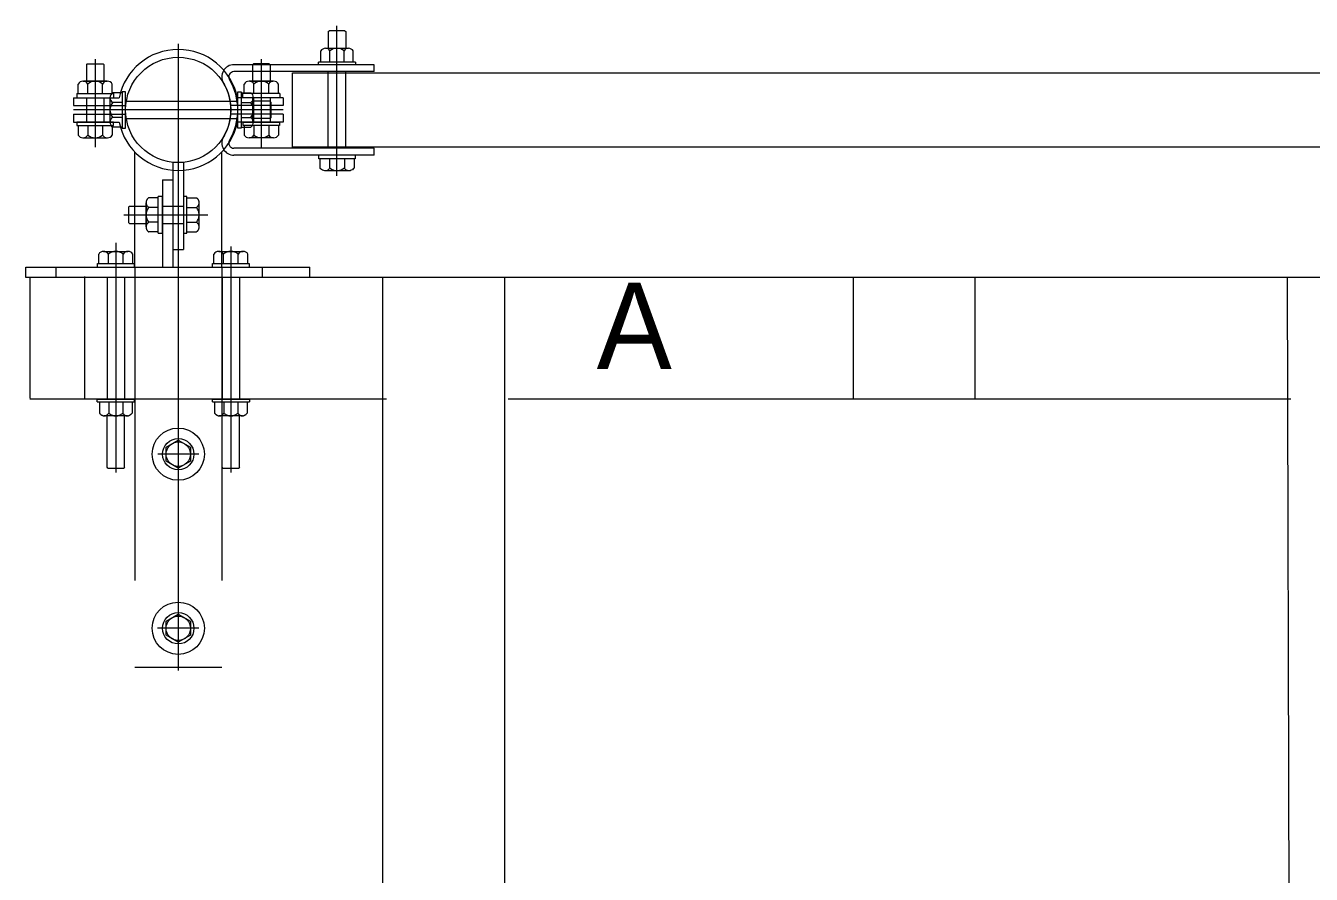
# Model space of a CAD drawing. Units: millimetres at full size, sheet at 1:30; details may follow other scales. Extents: x 300 to 12300, y 300 to 8610.
# Drawn here: x 1430 to 2169, y 4480 to 4967 of the extents above; entities that cross this region are included whole.
import ezdxf
from ezdxf.enums import TextEntityAlignment as Align

# ---------------------------------------------------------------- set-up
doc = ezdxf.new("R2010")
doc.units = ezdxf.units.MM
doc.header["$LTSCALE"] = 30
doc.linetypes.add('CHAIN', pattern=[18.5, 12, -1.5, 3.5, -1.5])
doc.linetypes.add('DASHED_SPACED', pattern=[12, 6, -6])
for name, color, linetype, lineweight in [('手摺', 7, 'Continuous', 20), ('手摺支持金具', 7, 'Continuous', 18), ('支持金物', 7, 'DASHED_SPACED', 13), ('支柱', 7, 'Continuous', 18), ('根太材A', 7, 'Continuous', 18), ('補強金物', 7, 'Continuous', 18)]:
    doc.layers.add(name, color=color, linetype=linetype, lineweight=lineweight)
doc.layers.add('文字', color=7, linetype='Continuous')
doc.styles.add('ＭＳ Ｐゴシック', font='')
doc.styles.get('ＭＳ Ｐゴシック').set_extended_font_data('MS PGothic')

msp = doc.modelspace()

# ---------------------------------------------------------------- linework, layer by layer
at = {"layer": '手摺', "lineweight": 13}
msp.add_lwpolyline([(3287.25, 4897.35), (1583.38, 4897.35), (1583.38, 4940.05), (3287.25, 4940.05)], close=True, dxfattribs=at)
at = {"layer": '手摺支持金具'}
msp.add_line((1463.79, 4823.06), (1463.79, 4753.06), dxfattribs=at)
at = {"layer": '支持金物'}
for p, q in [((1508.63, 4878.47), (1514.63, 4878.47)), ((1508.63, 4878.47), (1508.63, 4828.47)), ((1514.63, 4828.47), (1514.63, 4878.47)), ((1489.58, 4863.45), (1489.13, 4863.01)), ((1489.13, 4853.89), (1489.13, 4863.01)), ((1489.58, 4863.45), (1499.13, 4863.45)), ((1499.13, 4851.48), (1499.13, 4865.42)), ((1499.13, 4865.11), (1499.13, 4851.79)), ((1506.13, 4868.26), (1500.73, 4868.26)), ((1506.13, 4847.83), (1506.13, 4869.07)), ((1508.63, 4869.07), (1506.13, 4869.07)), ((1508.63, 4847.83), (1508.63, 4869.07)), ((1508.63, 4863.45), (1520.63, 4863.45)), ((1522.63, 4868.95), (1520.63, 4868.95)), ((1520.63, 4868.95), (1520.63, 4847.95)), ((1522.63, 4847.95), (1522.63, 4868.95)), ((1522.63, 4868.26), (1528.03, 4868.26)), ((1529.63, 4851.48), (1529.63, 4865.42)), ((1506.13, 4862.7), (1500.73, 4862.7)), ((1522.63, 4862.7), (1528.03, 4862.7)), ((1489.13, 4853.89), (1489.58, 4853.45)), ((1489.58, 4853.45), (1499.13, 4853.45)), ((1506.13, 4854.2), (1500.73, 4854.2)), ((1506.13, 4848.64), (1500.73, 4848.64)), ((1508.63, 4853.45), (1520.63, 4853.45)), ((1520.63, 4847.95), (1522.63, 4847.95)), ((1522.63, 4854.2), (1528.03, 4854.2)), ((1522.63, 4848.64), (1528.03, 4848.64)), ((1506.13, 4847.83), (1508.63, 4847.83)), ((1429.94, 4828.47), (1593.33, 4828.47)), ((1429.94, 4822.47), (1429.94, 4828.47)), ((1447.31, 4828.47), (1447.31, 4822.47)), ((1565.89, 4828.47), (1565.89, 4822.47)), ((1593.33, 4822.47), (1593.33, 4828.47)), ((1593.33, 4822.47), (1429.94, 4822.47)), ((1476.7, 4822.47), (1476.7, 4752.45)), ((1486.7, 4822.47), (1486.7, 4752.45)), ((1542.88, 4822.47), (1542.88, 4752.45)), ((1552.88, 4822.47), (1552.88, 4752.45)), ((1471.08, 4750.95), (1471.08, 4752.45)), ((1492.33, 4752.45), (1471.08, 4752.45)), ((1492.33, 4752.45), (1492.33, 4750.95)), ((1537.26, 4750.95), (1537.26, 4752.45)), ((1558.51, 4752.45), (1537.26, 4752.45)), ((1558.51, 4752.45), (1558.51, 4750.95)), ((1471.08, 4750.95), (1492.33, 4750.95)), ((1472.33, 4750.95), (1472.33, 4744.57)), ((1477.64, 4750.95), (1477.64, 4744.57)), ((1485.76, 4750.95), (1485.76, 4744.57)), ((1491.08, 4750.95), (1491.08, 4744.57)), ((1537.26, 4750.95), (1558.51, 4750.95)), ((1538.51, 4750.95), (1538.51, 4744.57)), ((1543.82, 4750.95), (1543.82, 4744.57)), ((1551.95, 4750.95), (1551.95, 4744.57)), ((1557.26, 4750.95), (1557.26, 4744.57)), ((1488.36, 4742.95), (1475.04, 4742.95)), ((1476.7, 4713.41), (1476.7, 4742.95)), ((1486.7, 4713.41), (1486.7, 4742.95)), ((1554.55, 4742.95), (1541.22, 4742.95)), ((1542.88, 4713.41), (1542.88, 4742.95)), ((1552.88, 4713.41), (1552.88, 4742.95)), ((1477.14, 4712.97), (1476.7, 4713.41)), ((1477.14, 4712.97), (1486.26, 4712.97)), ((1486.7, 4713.41), (1486.26, 4712.97)), ((1543.33, 4712.97), (1542.88, 4713.41)), ((1543.33, 4712.97), (1552.44, 4712.97)), ((1552.88, 4713.41), (1552.44, 4712.97))]:
    msp.add_line(p, q, dxfattribs=at)
at = {"layer": '支持金物', "linetype": 'CHAIN'}
for p, q in [((1486.36, 4858.45), (1534.57, 4858.45)), ((1481.7, 4842.32), (1481.7, 4710.47)), ((1547.88, 4840.32), (1547.88, 4710.47))]:
    msp.add_line(p, q, dxfattribs=at)
at = {"layer": '支持金物', "linetype": 'Continuous'}
for p, q in [((1471.89, 4830.47), (1471.89, 4835.87)), ((1474.73, 4837.47), (1488.67, 4837.47)), ((1477.45, 4830.47), (1477.45, 4835.87)), ((1485.95, 4830.47), (1485.95, 4835.87)), ((1491.51, 4830.47), (1491.51, 4835.87)), ((1538.08, 4830.47), (1538.08, 4835.87)), ((1540.91, 4837.47), (1554.85, 4837.47)), ((1543.63, 4830.47), (1543.63, 4835.87)), ((1552.13, 4830.47), (1552.13, 4835.87)), ((1557.69, 4830.47), (1557.69, 4835.87)), ((1471.2, 4828.47), (1471.2, 4830.47)), ((1471.2, 4830.47), (1492.2, 4830.47)), ((1492.2, 4830.47), (1492.2, 4828.47)), ((1537.38, 4828.47), (1537.38, 4830.47)), ((1537.38, 4830.47), (1558.38, 4830.47)), ((1558.38, 4830.47), (1558.38, 4828.47))]:
    msp.add_line(p, q, dxfattribs=at)
at = {"layer": '支持金物'}
for centre, radius, start, end in [((1502.35, 4865.48), 3.21, 120.13588, 239.86117), ((1526.42, 4865.48), 3.21, 300.13883, 59.86412), ((1505.58, 4858.45), 6.45, 138.75035, 221.24965), ((1523.19, 4858.45), 6.45, 318.75035, 41.24965), ((1502.35, 4851.42), 3.21, 120.14067, 239.85933), ((1526.42, 4851.42), 3.21, 300.14067, 59.85933), ((1475.49, 4746.78), 3.87, 214.9343, 263.23904), ((1475.07, 4745.78), 2.84, 269.30562, 334.70445), ((1481.7, 4748.84), 5.89, 226.3972, 270), ((1481.7, 4748.84), 5.89, 270, 313.6028), ((1488.33, 4745.78), 2.84, 205.29555, 270.69438), ((1487.91, 4746.78), 3.87, 276.77031, 325.0657), ((1541.68, 4746.78), 3.87, 214.9343, 263.23904), ((1541.26, 4745.78), 2.84, 269.30562, 334.70445), ((1547.88, 4748.84), 5.89, 226.3972, 270), ((1547.88, 4748.84), 5.89, 270, 313.6028), ((1554.51, 4745.78), 2.84, 205.29555, 270.69438), ((1554.09, 4746.78), 3.87, 276.77031, 325.0657)]:
    msp.add_arc(centre, radius, start, end, dxfattribs=at)
at = {"layer": '支持金物', "linetype": 'Continuous'}
for centre, radius, start, end in [((1474.67, 4834.26), 3.21, 30.14067, 149.85933), ((1481.7, 4831.02), 6.45, 48.75035, 131.24965), ((1488.73, 4834.26), 3.21, 30.14067, 149.85933), ((1540.85, 4834.26), 3.21, 30.14067, 149.85933), ((1547.88, 4831.02), 6.45, 48.75035, 131.24965), ((1554.91, 4834.26), 3.21, 30.14067, 149.85933)]:
    msp.add_arc(centre, radius, start, end, dxfattribs=at)
at = {"layer": '支柱', "linetype": 'CHAIN'}
msp.add_line((1608.88, 4880.85), (1608.88, 4967.08), dxfattribs=at)
at = {"layer": '支柱'}
for p, q in [((1603.88, 4963.76), (1604.33, 4964.2)), ((1603.88, 4963.76), (1603.88, 4954.2)), ((1613.44, 4964.2), (1604.33, 4964.2)), ((1613.44, 4964.2), (1613.88, 4963.76)), ((1613.88, 4963.76), (1613.88, 4954.2)), ((1599.51, 4946.2), (1599.51, 4952.57)), ((1602.22, 4954.2), (1615.55, 4954.2)), ((1604.82, 4946.2), (1604.82, 4952.57)), ((1612.95, 4946.2), (1612.95, 4952.57)), ((1618.26, 4946.2), (1618.26, 4952.57)), ((1630.18, 4944.7), (1549.67, 4944.7)), ((1619.51, 4946.2), (1598.26, 4946.2)), ((1598.26, 4944.7), (1598.26, 4946.2)), ((1619.51, 4946.2), (1619.51, 4944.7)), ((1630.18, 4940.7), (1630.18, 4944.7)), ((1630.18, 4940.7), (1549.67, 4940.7)), ((1478.38, 4925.67), (1478.38, 4911.73)), ((1478.38, 4925.67), (1478.38, 4911.73)), ((1485.38, 4928.51), (1479.98, 4928.51)), ((1485.38, 4922.95), (1479.98, 4922.95)), ((1487.38, 4929.2), (1485.38, 4929.2)), ((1485.38, 4929.2), (1485.38, 4908.2)), ((1487.38, 4908.2), (1487.38, 4929.2)), ((1551.88, 4929.2), (1553.88, 4929.2)), ((1551.88, 4908.2), (1551.88, 4929.2)), ((1553.88, 4929.2), (1553.88, 4908.2)), ((1553.88, 4928.51), (1559.28, 4928.51)), ((1553.88, 4922.95), (1559.28, 4922.95)), ((1560.88, 4925.67), (1560.88, 4911.73)), ((1560.88, 4925.67), (1560.88, 4911.73)), ((1570.44, 4923.7), (1560.88, 4923.7)), ((1570.88, 4923.26), (1570.44, 4923.7)), ((1570.88, 4923.26), (1570.88, 4914.14)), ((1485.38, 4914.45), (1479.98, 4914.45)), ((1485.38, 4908.89), (1479.98, 4908.89)), ((1485.38, 4908.2), (1487.38, 4908.2)), ((1553.88, 4908.2), (1551.88, 4908.2)), ((1553.88, 4914.45), (1559.28, 4914.45)), ((1553.88, 4908.89), (1559.28, 4908.89)), ((1570.44, 4913.7), (1560.88, 4913.7)), ((1570.44, 4913.7), (1570.88, 4914.14)), ((1630.18, 4896.7), (1549.67, 4896.7)), ((1630.18, 4892.7), (1549.67, 4892.7)), ((1598.38, 4890.7), (1598.38, 4892.7)), ((1619.38, 4892.7), (1619.38, 4890.7)), ((1630.18, 4892.7), (1630.18, 4896.7)), ((1619.38, 4890.7), (1598.38, 4890.7)), ((1599.08, 4890.7), (1599.08, 4885.3)), ((1599.44, 4884.87), (1599.08, 4885.3)), ((1604.63, 4885.3), (1604.37, 4884.88)), ((1604.63, 4890.7), (1604.63, 4885.3)), ((1604.92, 4885.06), (1604.63, 4885.3)), ((1605.8, 4884.48), (1604.92, 4885.06)), ((1613.13, 4885.3), (1612.29, 4884.67)), ((1613.13, 4890.7), (1613.13, 4885.3)), ((1613.27, 4885.07), (1613.13, 4885.3)), ((1613.57, 4884.67), (1613.27, 4885.07)), ((1618.69, 4885.3), (1618.24, 4884.79)), ((1618.69, 4890.7), (1618.69, 4885.3)), ((1599.97, 4884.43), (1599.44, 4884.87)), ((1600.57, 4884.08), (1599.97, 4884.43)), ((1601.22, 4883.84), (1600.57, 4884.08)), ((1601.91, 4883.7), (1601.22, 4883.84)), ((1602.19, 4883.71), (1601.91, 4883.7)), ((1615.85, 4883.7), (1601.91, 4883.7)), ((1602.7, 4883.79), (1602.19, 4883.71)), ((1603.19, 4883.96), (1602.7, 4883.79)), ((1603.64, 4884.2), (1603.19, 4883.96)), ((1604.04, 4884.51), (1603.64, 4884.2)), ((1604.37, 4884.88), (1604.04, 4884.51)), ((1606.78, 4884.05), (1605.8, 4884.48)), ((1607.81, 4883.79), (1606.78, 4884.05)), ((1608.88, 4883.7), (1607.81, 4883.79)), ((1609.27, 4883.71), (1608.88, 4883.7)), ((1610.33, 4883.86), (1609.27, 4883.71)), ((1611.35, 4884.19), (1610.33, 4883.86)), ((1612.29, 4884.67), (1611.35, 4884.19)), ((1613.94, 4884.33), (1613.57, 4884.67)), ((1614.37, 4884.06), (1613.94, 4884.33)), ((1614.84, 4883.86), (1614.37, 4884.06)), ((1615.34, 4883.74), (1614.84, 4883.86)), ((1615.85, 4883.7), (1615.34, 4883.74)), ((1616.43, 4883.8), (1615.85, 4883.7)), ((1617.09, 4884.03), (1616.43, 4883.8)), ((1617.7, 4884.36), (1617.09, 4884.03)), ((1618.24, 4884.79), (1617.7, 4884.36))]:
    msp.add_line(p, q, dxfattribs=at)
at = {"layer": '支柱', "linetype": 'DASHED_SPACED'}
for p, q in [((1603.88, 4896.7), (1603.88, 4940.7)), ((1613.88, 4896.7), (1613.88, 4940.7)), ((1487.38, 4923.7), (1551.88, 4923.7)), ((1487.38, 4913.7), (1551.88, 4913.7)), ((1514.63, 4838.45), (1514.63, 4888.6)), ((1520.63, 4888.6), (1520.63, 4838.45)), ((1514.63, 4838.45), (1520.63, 4838.45))]:
    msp.add_line(p, q, dxfattribs=at)
at = {"layer": '支柱', "linetype": 'CHAIN', "lineweight": 13}
msp.add_line((1577.06, 4918.7), (1472.29, 4918.7), dxfattribs=at)
at = {"layer": '支柱'}
msp.add_circle((1517.63, 4918.7), 30.25, dxfattribs=at)
for centre, radius, start, end in [((1602.68, 4950.36), 3.87, 96.77031, 145.0657), ((1602.26, 4951.36), 2.84, 25.29555, 90.69438), ((1608.88, 4948.31), 5.89, 90, 133.6028), ((1608.88, 4948.31), 5.89, 46.3972, 90), ((1615.51, 4951.36), 2.84, 89.30562, 154.70445), ((1615.09, 4950.36), 3.87, 34.9343, 83.23904), ((1549.67, 4937.7), 7, 90, 210.66829), ((1549.67, 4937.7), 3, 90, 210.66829), ((1517.63, 4918.7), 30.25, 329.3317, 30.66829), ((1517.63, 4918.7), 34.25, 329.3317, 30.66829), ((1484.83, 4918.7), 6.45, 138.75035, 221.24965), ((1481.6, 4925.73), 3.21, 120.14067, 239.85933), ((1557.67, 4925.73), 3.21, 300.14067, 59.85933), ((1554.44, 4918.7), 6.45, 318.75035, 41.24965), ((1481.6, 4911.67), 3.21, 120.13883, 239.86412), ((1557.67, 4911.67), 3.21, 300.13588, 59.86117), ((1549.67, 4899.7), 7, 149.3317, 270), ((1549.67, 4899.7), 3, 149.3317, 270)]:
    msp.add_arc(centre, radius, start, end, dxfattribs=at)
at = {"layer": '根太材A'}
for p, q in [((3432.29, 4822.47), (1432.29, 4822.47)), ((1432.29, 4822.47), (1432.29, 4753.06)), ((1635.29, 4292.47), (1635.29, 4822.47)), ((1705.29, 4292.47), (1705.29, 4822.47)), ((1905.73, 4752.47), (1905.73, 4822.47)), ((1975.73, 4752.47), (1975.73, 4822.47)), ((2156.79, 4292.47), (2155.29, 4822.47)), ((1637.29, 4752.47), (1432.29, 4752.47)), ((2157.29, 4752.47), (1707.29, 4752.47))]:
    msp.add_line(p, q, dxfattribs=at)
at = {"layer": '補強金物', "linetype": 'CHAIN'}
for p, q in [((1517.63, 4956.68), (1517.63, 4591.94)), ((1469.88, 4947.93), (1469.88, 4897.36)), ((1565.38, 4947.93), (1565.38, 4897.36)), ((1577.88, 4918.7), (1457.38, 4918.7)), ((1529.46, 4720.95), (1505.81, 4720.95)), ((1529.48, 4620.95), (1505.79, 4620.95))]:
    msp.add_line(p, q, dxfattribs=at)
at = {"layer": '補強金物'}
for p, q in [((1465.33, 4945.2), (1464.88, 4944.76)), ((1464.88, 4944.76), (1464.88, 4935.2)), ((1465.33, 4945.2), (1474.44, 4945.2)), ((1474.88, 4944.76), (1474.44, 4945.2)), ((1474.88, 4944.76), (1474.88, 4935.2)), ((1560.38, 4944.76), (1560.83, 4945.2)), ((1560.38, 4944.76), (1560.38, 4935.2)), ((1569.94, 4945.2), (1560.83, 4945.2)), ((1569.94, 4945.2), (1570.38, 4944.76)), ((1570.38, 4944.76), (1570.38, 4935.2)), ((1460.08, 4928.2), (1460.08, 4933.6)), ((1462.91, 4935.2), (1476.85, 4935.2)), ((1476.55, 4935.2), (1463.22, 4935.2)), ((1465.63, 4928.2), (1465.63, 4933.6)), ((1474.13, 4928.2), (1474.13, 4933.6)), ((1479.69, 4928.2), (1479.69, 4933.6)), ((1555.58, 4928.2), (1555.58, 4933.6)), ((1572.35, 4935.2), (1558.41, 4935.2)), ((1558.72, 4935.2), (1572.05, 4935.2)), ((1561.13, 4928.2), (1561.13, 4933.6)), ((1569.63, 4928.2), (1569.63, 4933.6)), ((1575.19, 4928.2), (1575.19, 4933.6)), ((1457.38, 4925.7), (1457.38, 4921.2)), ((1457.38, 4925.7), (1483.6, 4925.7)), ((1459.26, 4928.2), (1480.51, 4928.2)), ((1459.26, 4928.2), (1459.26, 4925.7)), ((1459.26, 4925.7), (1480.51, 4925.7)), ((1480.51, 4925.7), (1480.51, 4928.2)), ((1577.88, 4925.7), (1551.67, 4925.7)), ((1576.01, 4928.2), (1554.76, 4928.2)), ((1554.76, 4925.7), (1554.76, 4928.2)), ((1576.01, 4925.7), (1554.76, 4925.7)), ((1576.01, 4928.2), (1576.01, 4925.7)), ((1577.88, 4925.7), (1577.88, 4921.2)), ((1457.38, 4921.2), (1487.49, 4921.2)), ((1457.38, 4916.2), (1457.38, 4911.7)), ((1457.38, 4916.2), (1487.49, 4916.2)), ((1577.88, 4921.2), (1547.78, 4921.2)), ((1577.88, 4916.2), (1547.78, 4916.2)), ((1577.88, 4916.2), (1577.88, 4911.7)), ((1457.38, 4911.7), (1483.6, 4911.7)), ((1480.38, 4911.7), (1459.38, 4911.7)), ((1459.38, 4911.7), (1459.38, 4909.7)), ((1480.38, 4911.7), (1459.38, 4911.7)), ((1459.38, 4909.7), (1480.38, 4909.7)), ((1460.08, 4909.7), (1460.08, 4904.3)), ((1465.63, 4909.7), (1465.63, 4904.3)), ((1474.13, 4909.7), (1474.13, 4904.3)), ((1479.69, 4909.7), (1479.69, 4904.3)), ((1480.38, 4909.7), (1480.38, 4911.7)), ((1577.88, 4911.7), (1551.67, 4911.7)), ((1554.88, 4911.7), (1575.88, 4911.7)), ((1554.88, 4909.7), (1554.88, 4911.7)), ((1554.88, 4911.7), (1575.88, 4911.7)), ((1575.88, 4909.7), (1554.88, 4909.7)), ((1555.58, 4909.7), (1555.58, 4904.3)), ((1561.13, 4909.7), (1561.13, 4904.3)), ((1569.63, 4909.7), (1569.63, 4904.3)), ((1575.19, 4909.7), (1575.19, 4904.3)), ((1575.88, 4911.7), (1575.88, 4909.7)), ((1462.91, 4902.7), (1476.85, 4902.7)), ((1572.35, 4902.7), (1558.41, 4902.7)), ((1492.63, 4828.45), (1492.63, 4894.56)), ((1542.63, 4828.45), (1542.63, 4894.56)), ((1510.63, 4724.99), (1517.63, 4729.03)), ((1510.63, 4716.91), (1510.63, 4724.99)), ((1517.63, 4729.03), (1524.63, 4724.99)), ((1524.63, 4724.99), (1524.63, 4716.91)), ((1517.63, 4712.87), (1510.63, 4716.91)), ((1524.63, 4716.91), (1517.63, 4712.87)), ((1510.63, 4624.99), (1517.63, 4629.03)), ((1517.63, 4629.03), (1524.63, 4624.99)), ((1510.63, 4616.91), (1510.63, 4624.99)), ((1524.63, 4624.99), (1524.63, 4616.91)), ((1517.63, 4612.87), (1510.63, 4616.91)), ((1524.63, 4616.91), (1517.63, 4612.87))]:
    msp.add_line(p, q, dxfattribs=at)
at = {"layer": '補強金物', "linetype": 'DASHED_SPACED'}
for p, q in [((1464.88, 4925.7), (1464.88, 4911.7)), ((1474.88, 4925.7), (1474.88, 4911.7)), ((1560.38, 4925.7), (1560.38, 4911.7)), ((1570.38, 4925.7), (1570.38, 4911.7)), ((1492.63, 4828.45), (1492.63, 4598.45)), ((1542.63, 4828.45), (1542.63, 4598.45)), ((1542.63, 4598.45), (1492.63, 4598.45))]:
    msp.add_line(p, q, dxfattribs=at)
at = {"layer": '補強金物'}
for centre, radius in [((1517.63, 4720.95), 15), ((1517.63, 4720.95), 9), ((1517.63, 4720.95), 7), ((1517.63, 4620.95), 15), ((1517.63, 4620.95), 9), ((1517.63, 4620.95), 7)]:
    msp.add_circle(centre, radius, dxfattribs=at)
for start, end in [(11.62111, 168.37889), (191.62111, 348.37889)]:
    msp.add_arc((1517.63, 4918.7), 34.75, start, end, dxfattribs=at)
at = {"layer": '補強金物', "lineweight": 13}
for centre, radius, start, end in [((1462.85, 4931.99), 3.21, 30.14067, 149.85933), ((1469.88, 4928.75), 6.45, 48.75035, 131.24965), ((1476.91, 4931.99), 3.21, 30.13588, 149.86117), ((1558.35, 4931.99), 3.21, 30.13883, 149.86412), ((1565.38, 4928.75), 6.45, 48.75035, 131.24965), ((1572.41, 4931.99), 3.21, 30.14067, 149.85933), ((1462.85, 4905.91), 3.21, 210.14067, 329.85933), ((1469.88, 4909.15), 6.45, 228.75035, 311.24965), ((1476.91, 4905.91), 3.21, 210.13883, 329.86412), ((1558.35, 4905.91), 3.21, 210.13588, 329.86117), ((1565.38, 4909.15), 6.45, 228.75035, 311.24965), ((1572.41, 4905.91), 3.21, 210.14067, 329.85933)]:
    msp.add_arc(centre, radius, start, end, dxfattribs=at)

# ---------------------------------------------------------------- texts
at = {"layer": '文字', "style": 'ＭＳ Ｐゴシック'}
msp.add_text('A', height=49.49, dxfattribs=at).set_placement((1758.15, 4755.05), align=Align.BOTTOM_LEFT)

doc.saveas('drawing.dxf')
